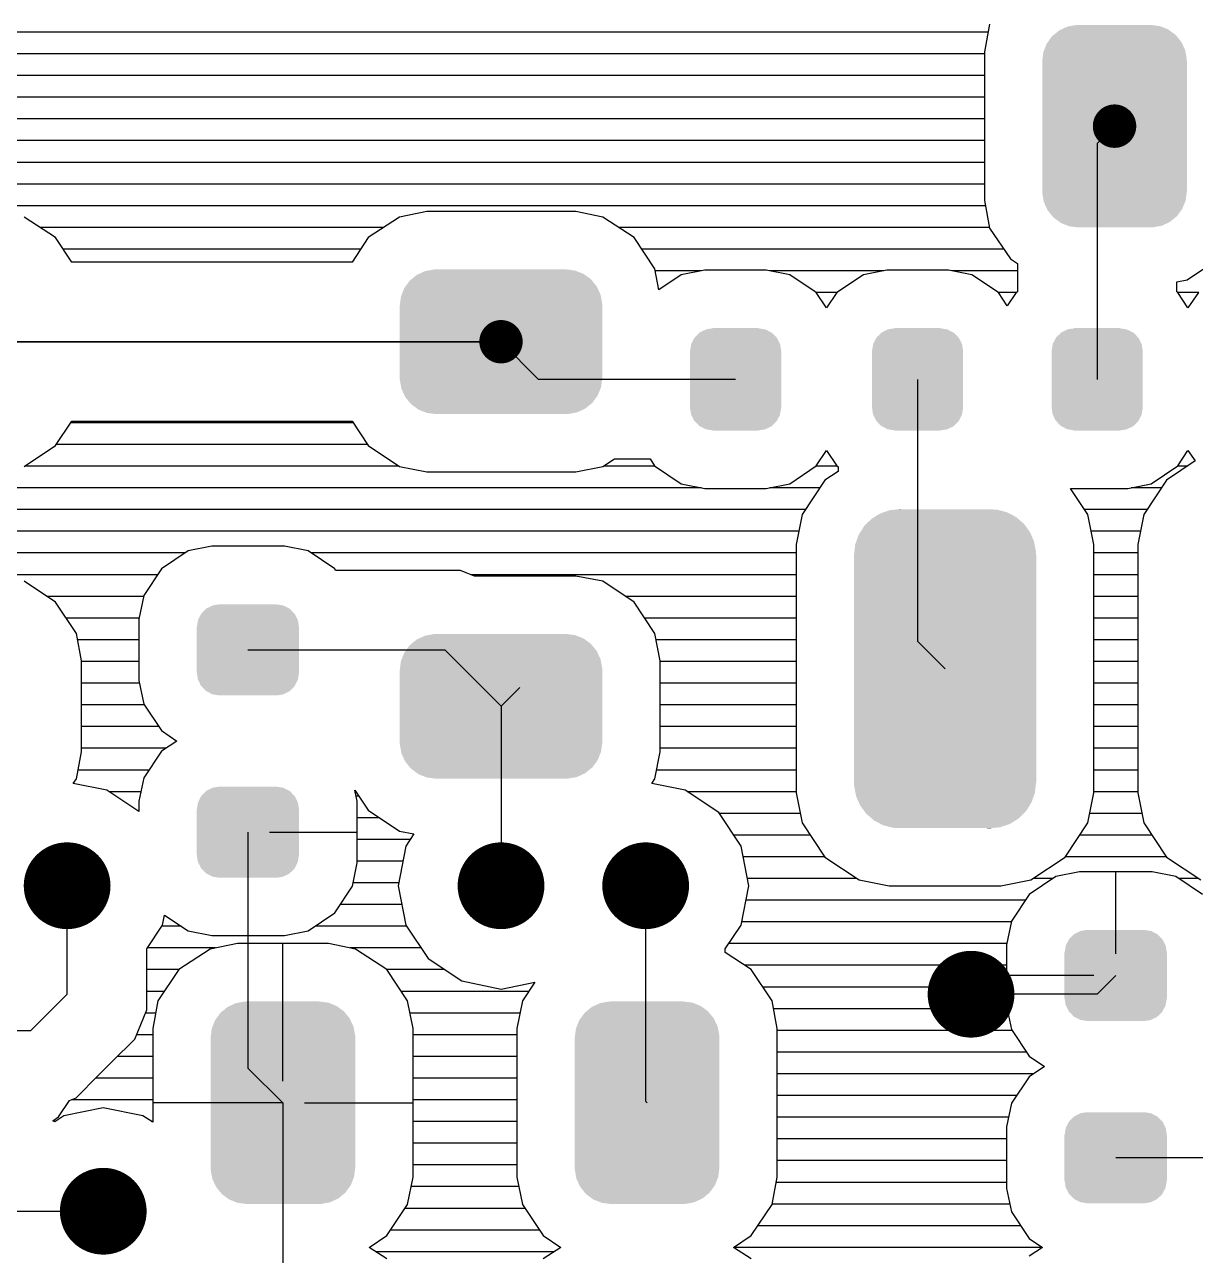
# Model space of a CAD drawing. Extents: x 295 to 953, y 10 to 290.
# Drawn here: x 658.87 to 681.49, y 246.68 to 270.45 of the extents above; entities that cross this region are included whole.
import ezdxf

# ---------------------------------------------------------------- set-up
doc = ezdxf.new("R2010")
doc.units = 0
doc.header["$LTSCALE"] = 5
doc.header["$MEASUREMENT"] = 0
doc.layers.get('0').update_dxf_attribs({"linetype": 'CONTINUOUS', "lineweight": 25})
doc.layers.add('DV-DPO-A6_BOT', color=7, linetype='CONTINUOUS')

msp = doc.modelspace()

# ---------------------------------------------------------------- linework, layer by layer
for points, const_width in [([(680.135, 268.492, -1), (679.715, 268.492, -1)], 0.419), ([(680.135, 268.492, -1), (679.715, 268.492, -1)], 0.419), ([(668.282, 264.329, -1), (667.863, 264.329, -1)], 0.419), ([(668.282, 264.329, -1), (667.863, 264.329, -1)], 0.419), ([(660.11, 253.823, -1), (659.272, 253.823, -1)], 0.838), ([(668.492, 253.823, -1), (667.654, 253.823, -1)], 0.838), ([(671.286, 253.823, -1), (670.448, 253.823, -1)], 0.838), ([(677.572, 251.728, -1), (676.734, 251.728, -1)], 0.838), ([(660.808, 247.537, -1), (659.97, 247.537, -1)], 0.838)]:
    msp.add_lwpolyline(points, format="xyb", close=True, dxfattribs=dict(const_width=const_width))
for points in [[(681.125, 270.23), (681.104, 270.255), (678.72, 270.23), (678.751, 270.255)], [(681.104, 270.255), (680.987, 270.341), (678.751, 270.255), (678.857, 270.341)], [(680.987, 270.341), (680.962, 270.36), (678.857, 270.341), (678.897, 270.36)], [(680.962, 270.36), (680.823, 270.415), (678.897, 270.36), (679.017, 270.415)], [(680.823, 270.415), (680.798, 270.425), (679.017, 270.415), (679.072, 270.425)], [(680.798, 270.425), (680.631, 270.446), (679.072, 270.425), (679.19, 270.446)], [(680.631, 270.446), (680.624, 270.447), (679.19, 270.446), (679.227, 270.447)], [(681.29, 269.959), (681.23, 270.088), (678.564, 269.959), (678.616, 270.088)], [(681.23, 270.088), (681.216, 270.119), (678.616, 270.088), (678.639, 270.119)], [(681.216, 270.119), (681.125, 270.23), (678.639, 270.119), (678.72, 270.23)], [(681.322, 269.749), (681.321, 269.785), (678.528, 269.749), (678.533, 269.785)], [(681.321, 269.785), (681.296, 269.924), (678.533, 269.785), (678.55, 269.924)], [(681.296, 269.924), (681.29, 269.959), (678.55, 269.924), (678.564, 269.959)], [(681.322, 267.234), (681.322, 269.749), (678.528, 267.234), (678.528, 269.749)], [(681.317, 267.198), (681.322, 267.234), (678.529, 267.198), (678.528, 267.234)], [(681.3, 267.059), (681.317, 267.198), (678.554, 267.059), (678.529, 267.198)], [(681.286, 267.025), (681.3, 267.059), (678.56, 267.025), (678.554, 267.059)], [(681.234, 266.896), (681.286, 267.025), (678.62, 266.896), (678.56, 267.025)], [(681.211, 266.864), (681.234, 266.896), (678.634, 266.864), (678.62, 266.896)], [(681.13, 266.753), (681.211, 266.864), (678.725, 266.753), (678.634, 266.864)], [(681.099, 266.728), (681.13, 266.753), (678.746, 266.728), (678.725, 266.753)], [(680.993, 266.642), (681.099, 266.728), (678.863, 266.642), (678.746, 266.728)], [(680.954, 266.623), (680.993, 266.642), (678.888, 266.623), (678.863, 266.642)], [(680.833, 266.568), (680.954, 266.623), (679.027, 266.568), (678.888, 266.623)], [(680.778, 266.558), (680.833, 266.568), (679.052, 266.558), (679.027, 266.568)], [(680.66, 266.537), (680.778, 266.558), (679.219, 266.537), (679.052, 266.558)], [(680.624, 266.536), (680.66, 266.537), (679.227, 266.536), (679.219, 266.537)], [(669.923, 265.397), (669.832, 265.508), (666.228, 265.397), (666.309, 265.508)], [(669.832, 265.508), (669.811, 265.534), (666.309, 265.508), (666.34, 265.534)], [(669.811, 265.534), (669.694, 265.62), (666.34, 265.534), (666.446, 265.62)], [(669.694, 265.62), (669.669, 265.638), (666.446, 265.62), (666.486, 265.638)], [(669.669, 265.638), (669.53, 265.693), (666.486, 265.638), (666.606, 265.693)], [(669.53, 265.693), (669.505, 265.703), (666.606, 265.693), (666.661, 265.703)], [(669.505, 265.703), (669.338, 265.725), (666.661, 265.703), (666.779, 265.725)], [(669.338, 265.725), (669.33, 265.726), (666.779, 265.725), (666.816, 265.726)], [(669.996, 265.237), (669.937, 265.366), (666.153, 265.237), (666.205, 265.366)], [(669.937, 265.366), (669.923, 265.397), (666.205, 265.366), (666.228, 265.397)], [(670.029, 265.027), (670.028, 265.063), (666.117, 265.027), (666.122, 265.063)], [(670.029, 263.63), (670.029, 265.027), (666.117, 263.63), (666.117, 265.027)], [(670.028, 265.063), (670.003, 265.202), (666.122, 265.063), (666.139, 265.202)], [(670.003, 265.202), (669.996, 265.237), (666.139, 265.202), (666.153, 265.237)], [(673.29, 264.51), (673.184, 264.565), (671.914, 264.51), (672.031, 264.565)], [(673.184, 264.565), (673.155, 264.57), (672.031, 264.565), (672.04, 264.57)], [(673.155, 264.57), (673.046, 264.588), (672.04, 264.57), (672.163, 264.588)], [(673.046, 264.588), (673.046, 264.591), (672.163, 264.588), (672.163, 264.591)], [(676.805, 264.51), (676.699, 264.565), (675.429, 264.51), (675.545, 264.565)], [(676.699, 264.565), (676.67, 264.57), (675.545, 264.565), (675.555, 264.57)], [(676.67, 264.57), (676.561, 264.588), (675.555, 264.57), (675.678, 264.588)], [(676.561, 264.588), (676.561, 264.591), (675.678, 264.588), (675.678, 264.591)], [(680.275, 264.51), (680.169, 264.565), (678.899, 264.51), (679.016, 264.565)], [(680.169, 264.565), (680.14, 264.57), (679.016, 264.565), (679.025, 264.57)], [(680.14, 264.57), (680.031, 264.588), (679.025, 264.57), (679.148, 264.588)], [(680.031, 264.588), (680.031, 264.591), (679.148, 264.588), (679.148, 264.591)], [(673.459, 264.29), (673.405, 264.401), (671.748, 264.29), (671.807, 264.401)], [(673.405, 264.401), (673.393, 264.413), (671.807, 264.401), (671.813, 264.413)], [(673.393, 264.413), (673.308, 264.501), (671.813, 264.413), (671.905, 264.501)], [(673.308, 264.501), (673.29, 264.51), (671.905, 264.501), (671.914, 264.51)], [(676.974, 264.29), (676.92, 264.401), (675.263, 264.29), (675.322, 264.401)], [(676.92, 264.401), (676.908, 264.413), (675.322, 264.401), (675.328, 264.413)], [(676.908, 264.413), (676.823, 264.501), (675.328, 264.413), (675.42, 264.501)], [(676.823, 264.501), (676.805, 264.51), (675.42, 264.501), (675.429, 264.51)], [(680.444, 264.29), (680.39, 264.401), (678.733, 264.29), (678.792, 264.401)], [(680.39, 264.401), (680.378, 264.413), (678.792, 264.401), (678.798, 264.413)], [(680.378, 264.413), (680.293, 264.501), (678.798, 264.413), (678.89, 264.501)], [(680.293, 264.501), (680.275, 264.51), (678.89, 264.501), (678.899, 264.51)], [(673.485, 264.153), (673.466, 264.275), (671.725, 264.153), (671.745, 264.275)], [(673.485, 264.15), (673.485, 264.153), (671.725, 264.15), (671.725, 264.153)], [(673.485, 263.054), (673.485, 264.15), (671.725, 263.054), (671.725, 264.15)], [(673.466, 264.275), (673.459, 264.29), (671.745, 264.275), (671.748, 264.29)], [(677, 264.153), (676.981, 264.275), (675.24, 264.153), (675.26, 264.275)], [(677, 264.15), (677, 264.153), (675.24, 264.15), (675.24, 264.153)], [(677, 263.054), (677, 264.15), (675.24, 263.054), (675.24, 264.15)], [(676.981, 264.275), (676.974, 264.29), (675.26, 264.275), (675.263, 264.29)], [(680.47, 264.153), (680.451, 264.275), (678.71, 264.153), (678.73, 264.275)], [(680.47, 264.15), (680.47, 264.153), (678.71, 264.15), (678.71, 264.153)], [(680.47, 263.054), (680.47, 264.15), (678.71, 263.054), (678.71, 264.15)], [(680.451, 264.275), (680.444, 264.29), (678.73, 264.275), (678.733, 264.29)], [(670.024, 263.594), (670.029, 263.63), (666.118, 263.594), (666.117, 263.63)], [(670.006, 263.455), (670.024, 263.594), (666.143, 263.455), (666.118, 263.594)], [(669.993, 263.42), (670.006, 263.455), (666.149, 263.42), (666.143, 263.455)], [(669.941, 263.291), (669.993, 263.42), (666.209, 263.291), (666.149, 263.42)], [(669.918, 263.26), (669.941, 263.291), (666.223, 263.26), (666.209, 263.291)], [(669.837, 263.149), (669.918, 263.26), (666.314, 263.149), (666.223, 263.26)], [(669.805, 263.123), (669.837, 263.149), (666.335, 263.123), (666.314, 263.149)], [(669.7, 263.038), (669.805, 263.123), (666.452, 263.038), (666.335, 263.123)], [(669.66, 263.019), (669.7, 263.038), (666.477, 263.019), (666.452, 263.038)], [(669.54, 262.964), (669.66, 263.019), (666.616, 262.964), (666.477, 263.019)], [(669.485, 262.954), (669.54, 262.964), (666.641, 262.954), (666.616, 262.964)], [(669.366, 262.932), (669.485, 262.954), (666.808, 262.932), (666.641, 262.954)], [(669.33, 262.932), (669.366, 262.932), (666.816, 262.932), (666.808, 262.932)], [(673.485, 263.052), (673.485, 263.054), (671.725, 263.052), (671.725, 263.054)], [(673.464, 262.929), (673.485, 263.052), (671.743, 262.929), (671.725, 263.052)], [(673.462, 262.914), (673.464, 262.929), (671.75, 262.914), (671.743, 262.929)], [(673.403, 262.803), (673.462, 262.914), (671.804, 262.803), (671.75, 262.914)], [(677, 263.052), (677, 263.054), (675.24, 263.052), (675.24, 263.054)], [(676.979, 262.929), (677, 263.052), (675.258, 262.929), (675.24, 263.052)], [(676.976, 262.914), (676.979, 262.929), (675.265, 262.914), (675.258, 262.929)], [(676.918, 262.803), (676.976, 262.914), (675.319, 262.803), (675.265, 262.914)], [(680.47, 263.052), (680.47, 263.054), (678.71, 263.052), (678.71, 263.054)], [(680.449, 262.929), (680.47, 263.052), (678.728, 262.929), (678.71, 263.052)], [(680.447, 262.914), (680.449, 262.929), (678.735, 262.914), (678.728, 262.929)], [(680.388, 262.803), (680.447, 262.914), (678.789, 262.803), (678.735, 262.914)], [(673.396, 262.791), (673.403, 262.803), (671.817, 262.791), (671.804, 262.803)], [(673.305, 262.703), (673.396, 262.791), (671.902, 262.703), (671.817, 262.791)], [(673.295, 262.694), (673.305, 262.703), (671.919, 262.694), (671.902, 262.703)], [(673.179, 262.639), (673.295, 262.694), (672.026, 262.639), (671.919, 262.694)], [(676.911, 262.791), (676.918, 262.803), (675.331, 262.791), (675.319, 262.803)], [(676.82, 262.703), (676.911, 262.791), (675.416, 262.703), (675.331, 262.791)], [(676.81, 262.694), (676.82, 262.703), (675.434, 262.694), (675.416, 262.703)], [(676.694, 262.639), (676.81, 262.694), (675.54, 262.639), (675.434, 262.694)], [(680.381, 262.791), (680.388, 262.803), (678.802, 262.791), (678.789, 262.803)], [(680.29, 262.703), (680.381, 262.791), (678.887, 262.703), (678.802, 262.791)], [(680.28, 262.694), (680.29, 262.703), (678.904, 262.694), (678.887, 262.703)], [(680.164, 262.639), (680.28, 262.694), (679.011, 262.639), (678.904, 262.694)], [(673.169, 262.634), (673.179, 262.639), (672.054, 262.634), (672.026, 262.639)], [(673.046, 262.617), (673.169, 262.634), (672.163, 262.617), (672.054, 262.634)], [(673.046, 262.613), (673.046, 262.617), (672.163, 262.613), (672.163, 262.617)], [(676.684, 262.634), (676.694, 262.639), (675.569, 262.634), (675.54, 262.639)], [(676.561, 262.617), (676.684, 262.634), (675.678, 262.617), (675.569, 262.634)], [(676.561, 262.613), (676.561, 262.617), (675.678, 262.613), (675.678, 262.617)], [(680.154, 262.634), (680.164, 262.639), (679.039, 262.634), (679.011, 262.639)], [(680.031, 262.617), (680.154, 262.634), (679.148, 262.617), (679.039, 262.634)], [(680.031, 262.613), (680.031, 262.617), (679.148, 262.613), (679.148, 262.617)], [(678.022, 260.944), (677.895, 261.011), (675.288, 260.944), (675.396, 261.011)], [(677.895, 261.011), (677.847, 261.036), (675.396, 261.011), (675.469, 261.036)], [(677.847, 261.036), (677.699, 261.075), (675.469, 261.036), (675.583, 261.075)], [(677.699, 261.075), (677.656, 261.087), (675.583, 261.075), (675.693, 261.087)], [(677.656, 261.087), (677.458, 261.093), (675.693, 261.087), (675.755, 261.093)], [(675.842, 261.093), (675.78, 261.096), (675.755, 261.093), (675.78, 261.096)], [(678.29, 260.655), (678.208, 260.767), (675.017, 260.655), (675.087, 260.767)], [(678.208, 260.767), (678.173, 260.815), (675.087, 260.767), (675.135, 260.815)], [(678.173, 260.815), (678.066, 260.906), (675.135, 260.815), (675.228, 260.906)], [(678.066, 260.906), (678.022, 260.944), (675.228, 260.906), (675.288, 260.944)], [(678.369, 260.474), (678.315, 260.599), (674.937, 260.474), (674.981, 260.599)], [(678.315, 260.599), (678.29, 260.655), (674.981, 260.599), (675.017, 260.655)], [(678.408, 260.216), (678.406, 260.279), (674.893, 260.216), (674.9, 260.279)], [(678.406, 260.279), (678.381, 260.413), (674.9, 260.279), (674.915, 260.413)], [(678.381, 260.413), (678.369, 260.474), (674.915, 260.413), (674.937, 260.474)], [(678.411, 255.815), (678.411, 260.213), (674.89, 255.815), (674.89, 260.213)], [(678.408, 260.213), (678.408, 260.216), (674.893, 260.213), (674.893, 260.216)], [(664.092, 259.069), (664.08, 259.08), (662.278, 259.069), (662.284, 259.08)], [(664.08, 259.08), (663.995, 259.169), (662.284, 259.08), (662.375, 259.169)], [(663.995, 259.169), (663.979, 259.178), (662.375, 259.169), (662.384, 259.178)], [(663.979, 259.178), (663.871, 259.234), (662.384, 259.178), (662.5, 259.234)], [(663.871, 259.234), (663.845, 259.239), (662.5, 259.234), (662.509, 259.239)], [(663.845, 259.239), (663.734, 259.257), (662.509, 259.239), (662.633, 259.257)], [(664.17, 258.819), (664.152, 258.943), (662.197, 258.819), (662.217, 258.943)], [(664.152, 258.943), (664.145, 258.957), (662.217, 258.943), (662.219, 258.957)], [(664.145, 258.957), (664.092, 259.069), (662.219, 258.957), (662.278, 259.069)], [(664.172, 257.936), (664.172, 258.819), (662.194, 257.936), (662.194, 258.819)], [(669.669, 258.597), (669.53, 258.652), (666.486, 258.597), (666.606, 258.652)], [(669.53, 258.652), (669.505, 258.662), (666.606, 258.652), (666.661, 258.662)], [(669.505, 258.662), (669.338, 258.684), (666.661, 258.662), (666.779, 258.684)], [(669.338, 258.684), (669.33, 258.685), (666.779, 258.684), (666.816, 258.685)], [(669.923, 258.356), (669.832, 258.467), (666.228, 258.356), (666.309, 258.467)], [(669.832, 258.467), (669.811, 258.493), (666.309, 258.467), (666.34, 258.493)], [(669.811, 258.493), (669.694, 258.579), (666.34, 258.493), (666.446, 258.579)], [(669.694, 258.579), (669.669, 258.597), (666.446, 258.579), (666.486, 258.597)], [(670.028, 258.022), (670.003, 258.161), (666.122, 258.022), (666.139, 258.161)], [(670.003, 258.161), (669.996, 258.196), (666.139, 258.161), (666.153, 258.196)], [(669.996, 258.196), (669.937, 258.325), (666.153, 258.196), (666.205, 258.325)], [(669.937, 258.325), (669.923, 258.356), (666.205, 258.325), (666.228, 258.356)], [(664.15, 257.812), (664.17, 257.936), (662.215, 257.812), (662.197, 257.936)], [(670.029, 257.986), (670.028, 258.022), (666.117, 257.986), (666.122, 258.022)], [(670.029, 256.589), (670.029, 257.986), (666.117, 256.589), (666.117, 257.986)], [(664.147, 257.798), (664.15, 257.812), (662.222, 257.798), (662.215, 257.812)], [(664.089, 257.686), (664.147, 257.798), (662.275, 257.686), (662.222, 257.798)], [(664.083, 257.674), (664.089, 257.686), (662.287, 257.674), (662.275, 257.686)], [(663.992, 257.585), (664.083, 257.674), (662.372, 257.585), (662.287, 257.674)], [(663.983, 257.577), (663.992, 257.585), (662.388, 257.577), (662.372, 257.585)], [(663.867, 257.52), (663.983, 257.577), (662.495, 257.52), (662.388, 257.577)], [(663.857, 257.516), (663.867, 257.52), (662.522, 257.516), (662.495, 257.52)], [(663.734, 257.497), (663.857, 257.516), (662.633, 257.497), (662.522, 257.516)], [(670.024, 256.553), (670.029, 256.589), (666.118, 256.553), (666.117, 256.589)], [(670.006, 256.414), (670.024, 256.553), (666.143, 256.414), (666.118, 256.553)], [(669.993, 256.379), (670.006, 256.414), (666.149, 256.379), (666.143, 256.414)], [(669.941, 256.25), (669.993, 256.379), (666.209, 256.25), (666.149, 256.379)], [(669.918, 256.219), (669.941, 256.25), (666.223, 256.219), (666.209, 256.25)], [(669.837, 256.108), (669.918, 256.219), (666.314, 256.108), (666.223, 256.219)], [(669.805, 256.083), (669.837, 256.108), (666.335, 256.083), (666.314, 256.108)], [(669.7, 255.997), (669.805, 256.083), (666.452, 255.997), (666.335, 256.083)], [(669.66, 255.978), (669.7, 255.997), (666.477, 255.978), (666.452, 255.997)], [(669.54, 255.923), (669.66, 255.978), (666.616, 255.923), (666.477, 255.978)], [(669.485, 255.913), (669.54, 255.923), (666.641, 255.913), (666.616, 255.923)], [(669.366, 255.892), (669.485, 255.913), (666.808, 255.892), (666.641, 255.913)], [(669.33, 255.891), (669.366, 255.892), (666.816, 255.891), (666.808, 255.892)], [(678.408, 255.812), (678.408, 255.815), (674.893, 255.812), (674.893, 255.815)], [(678.401, 255.749), (678.408, 255.812), (674.895, 255.749), (674.893, 255.812)], [(664.145, 255.436), (664.092, 255.548), (662.219, 255.436), (662.278, 255.548)], [(664.092, 255.548), (664.08, 255.56), (662.278, 255.548), (662.284, 255.56)], [(664.08, 255.56), (663.995, 255.649), (662.284, 255.56), (662.375, 255.649)], [(663.995, 255.649), (663.979, 255.657), (662.375, 255.649), (662.384, 255.657)], [(663.979, 255.657), (663.871, 255.714), (662.384, 255.657), (662.5, 255.714)], [(663.871, 255.714), (663.845, 255.718), (662.5, 255.714), (662.509, 255.718)], [(663.845, 255.718), (663.734, 255.737), (662.509, 255.718), (662.633, 255.737)], [(678.386, 255.616), (678.401, 255.749), (674.92, 255.616), (674.895, 255.749)], [(678.364, 255.554), (678.386, 255.616), (674.932, 255.554), (674.92, 255.616)], [(678.32, 255.429), (678.364, 255.554), (674.986, 255.429), (674.932, 255.554)], [(664.172, 254.415), (664.172, 255.298), (662.194, 254.415), (662.194, 255.298)], [(664.17, 255.298), (664.152, 255.422), (662.197, 255.298), (662.217, 255.422)], [(664.152, 255.422), (664.145, 255.436), (662.217, 255.422), (662.219, 255.436)], [(678.285, 255.373), (678.32, 255.429), (675.011, 255.373), (674.986, 255.429)], [(678.214, 255.261), (678.285, 255.373), (675.093, 255.261), (675.011, 255.373)], [(678.166, 255.214), (678.214, 255.261), (675.128, 255.214), (675.093, 255.261)], [(678.074, 255.122), (678.166, 255.214), (675.235, 255.122), (675.128, 255.214)], [(678.013, 255.084), (678.074, 255.122), (675.279, 255.084), (675.235, 255.122)], [(677.905, 255.017), (678.013, 255.084), (675.406, 255.017), (675.279, 255.084)], [(677.832, 254.992), (677.905, 255.017), (675.454, 254.992), (675.406, 255.017)], [(677.718, 254.953), (677.832, 254.992), (675.602, 254.953), (675.454, 254.992)], [(677.609, 254.942), (677.718, 254.953), (675.645, 254.942), (675.602, 254.953)], [(677.547, 254.935), (677.609, 254.942), (675.843, 254.935), (675.645, 254.942)], [(677.521, 254.932), (677.547, 254.935), (677.521, 254.932), (677.458, 254.935)], [(664.15, 254.292), (664.17, 254.415), (662.215, 254.292), (662.197, 254.415)], [(664.147, 254.278), (664.15, 254.292), (662.222, 254.278), (662.215, 254.292)], [(664.089, 254.166), (664.147, 254.278), (662.275, 254.166), (662.222, 254.278)], [(664.083, 254.154), (664.089, 254.166), (662.287, 254.154), (662.275, 254.166)], [(663.992, 254.065), (664.083, 254.154), (662.372, 254.065), (662.287, 254.154)], [(663.983, 254.056), (663.992, 254.065), (662.388, 254.056), (662.372, 254.065)], [(663.867, 254), (663.983, 254.056), (662.495, 254), (662.388, 254.056)], [(663.857, 253.995), (663.867, 254), (662.522, 253.995), (662.495, 254)], [(663.734, 253.977), (663.857, 253.995), (662.633, 253.977), (662.522, 253.995)], [(680.743, 252.891), (680.635, 252.948), (679.148, 252.891), (679.264, 252.948)], [(680.635, 252.948), (680.609, 252.952), (679.264, 252.948), (679.273, 252.952)], [(680.609, 252.952), (680.498, 252.971), (679.273, 252.952), (679.397, 252.971)], [(680.916, 252.656), (680.909, 252.67), (678.981, 252.656), (678.983, 252.67)], [(680.909, 252.67), (680.856, 252.782), (678.983, 252.67), (679.042, 252.782)], [(680.856, 252.782), (680.844, 252.794), (679.042, 252.782), (679.048, 252.794)], [(680.844, 252.794), (680.759, 252.883), (679.048, 252.794), (679.139, 252.883)], [(680.759, 252.883), (680.743, 252.891), (679.139, 252.883), (679.148, 252.891)], [(680.936, 251.649), (680.936, 252.532), (678.958, 251.649), (678.958, 252.532)], [(680.934, 252.532), (680.916, 252.656), (678.961, 252.532), (678.981, 252.656)], [(665.039, 251.396), (664.922, 251.482), (662.686, 251.396), (662.791, 251.482)], [(664.922, 251.482), (664.897, 251.5), (662.791, 251.482), (662.831, 251.5)], [(664.897, 251.5), (664.758, 251.556), (662.831, 251.5), (662.951, 251.556)], [(664.758, 251.556), (664.733, 251.566), (662.951, 251.556), (663.007, 251.566)], [(664.733, 251.566), (664.565, 251.587), (663.007, 251.566), (663.125, 251.587)], [(664.565, 251.587), (664.558, 251.588), (663.125, 251.587), (663.161, 251.588)], [(672.074, 251.396), (671.957, 251.482), (669.721, 251.396), (669.826, 251.482)], [(671.957, 251.482), (671.932, 251.5), (669.826, 251.482), (669.866, 251.5)], [(671.932, 251.5), (671.793, 251.556), (669.866, 251.5), (669.987, 251.556)], [(671.793, 251.556), (671.768, 251.566), (669.987, 251.556), (670.042, 251.566)], [(671.768, 251.566), (671.601, 251.587), (670.042, 251.566), (670.16, 251.587)], [(671.601, 251.587), (671.593, 251.588), (670.16, 251.587), (670.196, 251.588)], [(680.914, 251.526), (680.934, 251.649), (678.979, 251.526), (678.961, 251.649)], [(680.911, 251.512), (680.914, 251.526), (678.986, 251.512), (678.979, 251.526)], [(680.853, 251.4), (680.911, 251.512), (679.039, 251.4), (678.986, 251.512)], [(665.165, 251.228), (665.151, 251.259), (662.55, 251.228), (662.573, 251.259)], [(665.151, 251.259), (665.06, 251.37), (662.573, 251.259), (662.654, 251.37)], [(665.06, 251.37), (665.039, 251.396), (662.654, 251.37), (662.686, 251.396)], [(672.2, 251.228), (672.186, 251.259), (669.585, 251.228), (669.608, 251.259)], [(672.186, 251.259), (672.095, 251.37), (669.608, 251.259), (669.69, 251.37)], [(672.095, 251.37), (672.074, 251.396), (669.69, 251.37), (669.721, 251.396)], [(680.847, 251.388), (680.853, 251.4), (679.051, 251.388), (679.039, 251.4)], [(680.756, 251.299), (680.847, 251.388), (679.136, 251.299), (679.051, 251.388)], [(680.747, 251.29), (680.756, 251.299), (679.152, 251.29), (679.136, 251.299)], [(680.631, 251.234), (680.747, 251.29), (679.259, 251.234), (679.152, 251.29)], [(680.621, 251.229), (680.631, 251.234), (679.286, 251.229), (679.259, 251.234)], [(665.256, 250.926), (665.231, 251.064), (662.467, 250.926), (662.485, 251.064)], [(665.231, 251.064), (665.224, 251.099), (662.485, 251.064), (662.499, 251.099)], [(665.224, 251.099), (665.165, 251.228), (662.499, 251.099), (662.55, 251.228)], [(672.291, 250.926), (672.266, 251.064), (669.502, 250.926), (669.52, 251.064)], [(672.266, 251.064), (672.26, 251.099), (669.52, 251.064), (669.534, 251.099)], [(672.26, 251.099), (672.2, 251.228), (669.534, 251.099), (669.585, 251.228)], [(680.498, 251.211), (680.621, 251.229), (679.397, 251.211), (679.286, 251.229)], [(665.257, 250.889), (665.256, 250.926), (662.463, 250.889), (662.467, 250.926)], [(665.257, 248.375), (665.257, 250.889), (662.463, 248.375), (662.463, 250.889)], [(672.292, 250.889), (672.291, 250.926), (669.498, 250.889), (669.502, 250.926)], [(672.292, 248.375), (672.292, 250.889), (669.498, 248.375), (669.498, 250.889)], [(680.844, 249.274), (680.759, 249.362), (679.048, 249.274), (679.139, 249.362)], [(680.759, 249.362), (680.743, 249.371), (679.139, 249.362), (679.148, 249.371)], [(680.743, 249.371), (680.635, 249.427), (679.148, 249.371), (679.264, 249.427)], [(680.635, 249.427), (680.609, 249.432), (679.264, 249.427), (679.273, 249.432)], [(680.609, 249.432), (680.498, 249.45), (679.273, 249.432), (679.397, 249.45)], [(680.934, 249.012), (680.916, 249.136), (678.961, 249.012), (678.981, 249.136)], [(680.916, 249.136), (680.909, 249.15), (678.981, 249.136), (678.983, 249.15)], [(680.909, 249.15), (680.856, 249.262), (678.983, 249.15), (679.042, 249.262)], [(680.856, 249.262), (680.844, 249.274), (679.042, 249.262), (679.048, 249.274)], [(680.936, 248.129), (680.936, 249.012), (678.958, 248.129), (678.958, 249.012)], [(665.252, 248.339), (665.257, 248.375), (662.463, 248.339), (662.463, 248.375)], [(665.234, 248.2), (665.252, 248.339), (662.489, 248.2), (662.463, 248.339)], [(665.22, 248.165), (665.234, 248.2), (662.495, 248.165), (662.489, 248.2)], [(665.169, 248.036), (665.22, 248.165), (662.554, 248.036), (662.495, 248.165)], [(672.287, 248.339), (672.292, 248.375), (669.499, 248.339), (669.498, 248.375)], [(672.27, 248.2), (672.287, 248.339), (669.524, 248.2), (669.499, 248.339)], [(672.256, 248.165), (672.27, 248.2), (669.53, 248.165), (669.524, 248.2)], [(672.204, 248.036), (672.256, 248.165), (669.589, 248.036), (669.53, 248.165)], [(665.146, 248.005), (665.169, 248.036), (662.569, 248.005), (662.554, 248.036)], [(665.065, 247.894), (665.146, 248.005), (662.659, 247.894), (662.569, 248.005)], [(672.181, 248.005), (672.204, 248.036), (669.604, 248.005), (669.589, 248.036)], [(672.1, 247.894), (672.181, 248.005), (669.694, 247.894), (669.604, 248.005)], [(680.914, 248.005), (680.934, 248.129), (678.979, 248.005), (678.961, 248.129)], [(680.911, 247.991), (680.914, 248.005), (678.986, 247.991), (678.979, 248.005)], [(680.853, 247.879), (680.911, 247.991), (679.039, 247.879), (678.986, 247.991)], [(665.033, 247.868), (665.065, 247.894), (662.68, 247.868), (662.659, 247.894)], [(664.928, 247.782), (665.033, 247.868), (662.797, 247.782), (662.68, 247.868)], [(664.888, 247.764), (664.928, 247.782), (662.822, 247.764), (662.797, 247.782)], [(664.768, 247.709), (664.888, 247.764), (662.961, 247.709), (662.822, 247.764)], [(664.712, 247.699), (664.768, 247.709), (662.986, 247.699), (662.961, 247.709)], [(664.594, 247.677), (664.712, 247.699), (663.154, 247.677), (662.986, 247.699)], [(664.558, 247.676), (664.594, 247.677), (663.161, 247.676), (663.154, 247.677)], [(672.069, 247.868), (672.1, 247.894), (669.715, 247.868), (669.694, 247.894)], [(671.963, 247.782), (672.069, 247.868), (669.833, 247.782), (669.715, 247.868)], [(671.923, 247.764), (671.963, 247.782), (669.858, 247.764), (669.833, 247.782)], [(671.803, 247.709), (671.923, 247.764), (669.996, 247.709), (669.858, 247.764)], [(671.748, 247.699), (671.803, 247.709), (670.021, 247.699), (669.996, 247.709)], [(671.63, 247.677), (671.748, 247.699), (670.189, 247.677), (670.021, 247.699)], [(671.593, 247.676), (671.63, 247.677), (670.196, 247.676), (670.189, 247.677)], [(680.847, 247.867), (680.853, 247.879), (679.051, 247.867), (679.039, 247.879)], [(680.756, 247.779), (680.847, 247.867), (679.136, 247.779), (679.051, 247.867)], [(680.747, 247.77), (680.756, 247.779), (679.152, 247.77), (679.136, 247.779)], [(680.631, 247.713), (680.747, 247.77), (679.259, 247.713), (679.152, 247.77)], [(680.621, 247.709), (680.631, 247.713), (679.286, 247.709), (679.259, 247.713)], [(680.498, 247.69), (680.621, 247.709), (679.397, 247.69), (679.286, 247.709)]]:
    msp.add_solid(points)
at = {"layer": 'DV-DPO-A6_BOT'}
for p, q in [((677.483, 270.308), (638.842, 270.308)), ((677.511, 270.459), (677.41, 269.928)), ((677.41, 269.889), (650.135, 269.889)), ((677.41, 269.928), (677.41, 267.055)), ((677.41, 269.47), (651.147, 269.47)), ((677.41, 269.05), (651.538, 269.05)), ((677.41, 268.631), (651.795, 268.631)), ((679.925, 268.492), (679.59, 268.156)), ((677.41, 268.212), (651.879, 268.212)), ((679.59, 268.156), (679.59, 263.602)), ((677.41, 267.793), (651.901, 267.793)), ((677.41, 267.374), (651.901, 267.374)), ((677.427, 266.955), (651.901, 266.955)), ((677.41, 267.055), (677.511, 266.525)), ((659.467, 266.34), (658.864, 266.737)), ((666.112, 266.737), (665.508, 266.34)), ((666.637, 266.843), (666.112, 266.737)), ((669.515, 266.843), (666.637, 266.843)), ((670.04, 266.737), (669.515, 266.843)), ((670.643, 266.34), (670.04, 266.737)), ((665.81, 266.536), (659.166, 266.536)), ((677.511, 266.536), (670.342, 266.536)), ((677.511, 266.525), (677.913, 265.927)), ((659.78, 265.865), (659.467, 266.34)), ((665.508, 266.34), (665.195, 265.865)), ((671.046, 265.737), (670.643, 266.34)), ((665.363, 266.117), (659.613, 266.117)), ((677.785, 266.117), (670.789, 266.117)), ((665.195, 265.865), (659.78, 265.865)), ((671.124, 265.334), (671.046, 265.737)), ((677.913, 265.927), (678.053, 265.837)), ((678.053, 265.837), (678.053, 265.295)), ((681.328, 265.524), (681.931, 265.927)), ((671.945, 265.698), (671.051, 265.698)), ((671.554, 265.619), (671.124, 265.334)), ((672.007, 265.709), (671.554, 265.619)), ((673.197, 265.709), (672.007, 265.709)), ((673.65, 265.619), (673.197, 265.709)), ((675.466, 265.698), (673.259, 265.698)), ((674.164, 265.279), (673.65, 265.619)), ((675.075, 265.619), (674.561, 265.279)), ((675.527, 265.709), (675.075, 265.619)), ((676.718, 265.709), (675.527, 265.709)), ((677.17, 265.619), (676.718, 265.709)), ((678.053, 265.698), (676.779, 265.698)), ((677.684, 265.279), (677.17, 265.619)), ((681.126, 265.485), (681.328, 265.524)), ((674.566, 265.279), (674.158, 265.279)), ((674.359, 264.982), (674.164, 265.279)), ((674.561, 265.279), (674.359, 264.982)), ((678.031, 265.279), (677.679, 265.279)), ((677.852, 265.021), (677.684, 265.279)), ((678.025, 265.279), (677.852, 265.021)), ((678.053, 265.295), (678.025, 265.279)), ((681.126, 265.295), (681.126, 265.485)), ((681.149, 265.279), (681.126, 265.295)), ((681.551, 265.279), (681.143, 265.279)), ((681.344, 264.982), (681.149, 265.279)), ((681.546, 265.279), (681.344, 264.982)), ((668.073, 264.329), (656.897, 264.329)), ((656.897, 264.329), (668.073, 264.329)), ((668.799, 263.602), (668.073, 264.329)), ((672.605, 263.602), (668.799, 263.602)), ((676.12, 263.602), (676.12, 258.545)), ((659.467, 262.322), (659.78, 262.792)), ((665.212, 262.764), (659.764, 262.764)), ((659.78, 262.792), (665.195, 262.792)), ((665.195, 262.792), (665.508, 262.322)), ((658.864, 261.92), (659.467, 262.322)), ((665.491, 262.345), (659.484, 262.345)), ((665.508, 262.322), (666.112, 261.92)), ((674.164, 261.931), (674.359, 262.227)), ((674.359, 262.227), (674.561, 261.931)), ((681.149, 261.931), (681.344, 262.227)), ((681.344, 262.227), (681.484, 262.026)), ((670.04, 261.92), (670.263, 262.065)), ((670.263, 262.065), (670.951, 262.065)), ((670.951, 262.065), (671.04, 261.931)), ((671.04, 261.931), (671.554, 261.585)), ((673.65, 261.585), (674.164, 261.931)), ((674.561, 261.931), (674.583, 261.915)), ((680.635, 261.585), (681.149, 261.931)), ((681.484, 262.026), (680.931, 261.657)), ((666.1, 261.926), (658.875, 261.926)), ((666.112, 261.92), (666.637, 261.814)), ((666.637, 261.814), (669.515, 261.814)), ((669.515, 261.814), (670.04, 261.92)), ((671.046, 261.926), (670.051, 261.926)), ((674.566, 261.926), (674.158, 261.926)), ((674.583, 261.825), (674.331, 261.657)), ((674.583, 261.915), (674.583, 261.825)), ((681.339, 261.926), (681.143, 261.926)), ((671.945, 261.507), (650.627, 261.507)), ((671.554, 261.585), (672.007, 261.495)), ((672.007, 261.495), (673.197, 261.495)), ((673.197, 261.495), (673.65, 261.585)), ((674.231, 261.507), (673.259, 261.507)), ((674.331, 261.657), (673.89, 260.993)), ((679.411, 260.993), (679.076, 261.495)), ((679.076, 261.495), (680.182, 261.495)), ((680.182, 261.495), (680.635, 261.585)), ((680.83, 261.507), (680.244, 261.507)), ((680.931, 261.657), (680.489, 260.993)), ((673.951, 261.088), (650.823, 261.088)), ((673.89, 260.993), (673.773, 260.411)), ((680.551, 261.088), (679.349, 261.088)), ((679.528, 260.411), (679.411, 260.993)), ((680.489, 260.993), (680.372, 260.411)), ((673.823, 260.668), (650.879, 260.668)), ((680.422, 260.668), (679.478, 260.668)), ((662.027, 260.288), (661.513, 259.942)), ((662.485, 260.378), (662.027, 260.288)), ((663.887, 260.378), (662.485, 260.378)), ((664.346, 260.288), (663.887, 260.378)), ((664.86, 259.942), (664.346, 260.288)), ((673.773, 260.411), (673.773, 255.617)), ((679.528, 255.617), (679.528, 260.411)), ((680.372, 260.411), (680.372, 255.617)), ((661.976, 260.249), (650.879, 260.249)), ((673.773, 260.249), (664.396, 260.249)), ((680.372, 260.249), (679.528, 260.249)), ((661.44, 259.83), (650.879, 259.83)), ((661.513, 259.942), (661.172, 259.428)), ((664.877, 259.914), (664.86, 259.942)), ((667.291, 259.914), (664.877, 259.914)), ((667.402, 259.869), (667.291, 259.914)), ((667.559, 259.802), (667.402, 259.869)), ((673.773, 259.83), (667.492, 259.83)), ((669.515, 259.802), (667.559, 259.802)), ((670.04, 259.702), (669.515, 259.802)), ((680.372, 259.83), (679.528, 259.83)), ((659.467, 259.299), (658.864, 259.702)), ((670.643, 259.299), (670.04, 259.702)), ((661.166, 259.411), (659.294, 259.411)), ((661.172, 259.428), (661.077, 258.97)), ((673.773, 259.411), (670.47, 259.411)), ((680.372, 259.411), (679.528, 259.411)), ((659.87, 258.696), (659.467, 259.299)), ((671.046, 258.696), (670.643, 259.299)), ((661.082, 258.992), (659.669, 258.992)), ((661.077, 258.97), (661.077, 257.785)), ((673.773, 258.992), (670.845, 258.992)), ((680.372, 258.992), (679.528, 258.992)), ((659.97, 258.165), (659.87, 258.696)), ((671.146, 258.165), (671.046, 258.696)), ((661.077, 258.573), (659.892, 258.573)), ((663.183, 258.377), (666.989, 258.377)), ((666.989, 258.377), (668.073, 257.288)), ((673.773, 258.573), (671.068, 258.573)), ((676.12, 258.545), (676.65, 258.014)), ((680.372, 258.573), (679.528, 258.573)), ((659.97, 256.41), (659.97, 258.165)), ((661.077, 258.154), (659.97, 258.154)), ((671.146, 256.41), (671.146, 258.165)), ((673.773, 258.154), (671.146, 258.154)), ((680.372, 258.154), (679.528, 258.154)), ((661.088, 257.735), (659.97, 257.735)), ((661.077, 257.785), (661.172, 257.332)), ((673.773, 257.735), (671.146, 257.735)), ((680.372, 257.735), (679.528, 257.735)), ((668.436, 257.651), (668.073, 257.288)), ((661.177, 257.316), (659.97, 257.316)), ((661.172, 257.332), (661.513, 256.818)), ((668.073, 257.288), (668.073, 253.823)), ((673.773, 257.316), (671.146, 257.316)), ((680.372, 257.316), (679.528, 257.316)), ((661.457, 256.897), (659.97, 256.897)), ((661.513, 256.818), (661.809, 256.617)), ((673.773, 256.897), (671.146, 256.897)), ((680.372, 256.897), (679.528, 256.897)), ((661.596, 256.477), (659.97, 256.477)), ((661.809, 256.617), (661.513, 256.422)), ((673.773, 256.477), (671.146, 256.477)), ((680.372, 256.477), (679.528, 256.477)), ((659.87, 255.885), (659.97, 256.41)), ((661.513, 256.422), (661.172, 255.907)), ((671.046, 255.885), (671.146, 256.41)), ((661.272, 256.058), (659.903, 256.058)), ((673.773, 256.058), (671.079, 256.058)), ((680.372, 256.058), (679.528, 256.058)), ((659.808, 255.796), (659.87, 255.885)), ((660.456, 255.667), (659.808, 255.796)), ((661.172, 255.907), (661.077, 255.455)), ((670.984, 255.796), (671.046, 255.885)), ((671.632, 255.667), (670.984, 255.796)), ((661.077, 255.254), (660.456, 255.667)), ((661.116, 255.639), (660.496, 255.639)), ((665.251, 255.667), (665.508, 255.282)), ((665.296, 255.455), (665.251, 255.667)), ((665.324, 255.555), (665.273, 255.555)), ((672.281, 255.237), (671.632, 255.667)), ((673.773, 255.639), (671.672, 255.639)), ((673.773, 255.617), (673.89, 255.036)), ((679.411, 255.036), (679.528, 255.617)), ((680.372, 255.639), (679.528, 255.639)), ((680.372, 255.617), (680.489, 255.036)), ((661.077, 255.455), (661.077, 255.254)), ((665.296, 254.265), (665.296, 255.455)), ((665.508, 255.282), (666.112, 254.879)), ((665.726, 255.136), (665.296, 255.136)), ((672.711, 254.589), (672.281, 255.237)), ((673.851, 255.22), (672.286, 255.22)), ((680.45, 255.22), (679.45, 255.22)), ((663.183, 254.857), (663.183, 250.303)), ((663.602, 254.857), (665.296, 254.857)), ((666.112, 254.879), (666.391, 254.823)), ((666.391, 254.823), (666.234, 254.589)), ((674.046, 254.801), (672.571, 254.801)), ((673.89, 255.036), (674.331, 254.376)), ((678.969, 254.376), (679.411, 255.036)), ((680.646, 254.801), (679.254, 254.801)), ((680.489, 255.036), (680.931, 254.376)), ((666.318, 254.717), (665.296, 254.717)), ((666.234, 254.589), (666.084, 253.823)), ((672.862, 253.823), (672.711, 254.589)), ((663.183, 254.438), (663.183, 252.862)), ((674.326, 254.382), (672.75, 254.382)), ((674.331, 254.376), (674.991, 253.935)), ((678.31, 253.935), (678.969, 254.376)), ((680.925, 254.382), (678.975, 254.382)), ((680.931, 254.376), (681.59, 253.935)), ((665.201, 253.812), (665.296, 254.265)), ((666.179, 254.298), (665.296, 254.298)), ((679.249, 254.091), (678.791, 254.002)), ((680.651, 254.091), (679.249, 254.091)), ((679.947, 252.51), (679.947, 254.091)), ((681.11, 254.002), (680.651, 254.091)), ((666.095, 253.879), (665.217, 253.879)), ((674.946, 253.963), (672.834, 253.963)), ((674.991, 253.935), (675.572, 253.818)), ((677.729, 253.818), (678.31, 253.935)), ((678.791, 254.002), (678.277, 253.655)), ((678.74, 253.963), (678.355, 253.963)), ((681.624, 253.655), (681.11, 254.002)), ((681.546, 253.963), (681.16, 253.963)), ((659.691, 251.728), (659.691, 253.823)), ((664.86, 253.298), (665.201, 253.812)), ((666.084, 253.823), (666.234, 253.063)), ((670.867, 253.823), (670.867, 249.66)), ((672.711, 253.063), (672.862, 253.823)), ((675.572, 253.818), (677.729, 253.818)), ((678.277, 253.655), (677.936, 253.141)), ((666.156, 253.46), (664.972, 253.46)), ((678.204, 253.544), (672.806, 253.544)), ((661.535, 253.063), (661.574, 253.253)), ((661.574, 253.253), (662.027, 252.951)), ((664.346, 252.951), (664.86, 253.298)), ((677.936, 253.141), (677.841, 252.683)), ((661.228, 252.605), (661.535, 253.063)), ((661.893, 253.041), (661.524, 253.041)), ((662.027, 252.951), (662.485, 252.862)), ((663.887, 252.862), (664.346, 252.951)), ((666.246, 253.041), (664.48, 253.041)), ((666.234, 253.063), (666.665, 252.415)), ((672.404, 252.605), (672.711, 253.063)), ((677.93, 253.125), (672.722, 253.125)), ((662.982, 252.706), (662.451, 252.599)), ((662.485, 252.862), (663.887, 252.862)), ((664.737, 252.706), (662.982, 252.706)), ((663.86, 250.051), (663.86, 252.706)), ((665.262, 252.599), (664.737, 252.706)), ((677.846, 252.706), (672.476, 252.706)), ((677.841, 252.683), (677.841, 251.498)), ((661.228, 252.035), (661.228, 252.605)), ((662.558, 252.622), (661.244, 252.622)), ((662.451, 252.599), (661.848, 252.203)), ((666.525, 252.622), (665.156, 252.622)), ((665.866, 252.203), (665.262, 252.599)), ((672.404, 252.532), (672.404, 252.605)), ((672.907, 252.203), (672.404, 252.532)), ((661.853, 252.203), (661.228, 252.203)), ((661.848, 252.203), (661.446, 251.599)), ((666.978, 252.203), (665.86, 252.203)), ((666.268, 251.599), (665.866, 252.203)), ((666.665, 252.415), (667.313, 251.985)), ((677.841, 252.286), (672.772, 252.286)), ((673.309, 251.599), (672.907, 252.203)), ((661.228, 251.426), (661.228, 252.035)), ((667.313, 251.985), (668.073, 251.828)), ((668.073, 251.828), (668.727, 251.962)), ((668.727, 251.962), (668.486, 251.599)), ((679.528, 252.091), (677.841, 252.091)), ((679.947, 252.091), (679.59, 251.728)), ((658.992, 251.029), (659.691, 251.728)), ((661.574, 251.783), (661.228, 251.783)), ((668.609, 251.783), (666.145, 251.783)), ((677.841, 251.867), (673.124, 251.867)), ((679.59, 251.728), (677.153, 251.728)), ((661.446, 251.599), (661.345, 251.068)), ((666.374, 251.068), (666.268, 251.599)), ((668.486, 251.599), (668.38, 251.068)), ((673.409, 251.068), (673.309, 251.599)), ((677.841, 251.498), (677.936, 251.046)), ((660.998, 250.861), (661.228, 251.426)), ((661.401, 251.364), (661.205, 251.364)), ((668.442, 251.364), (666.313, 251.364)), ((677.852, 251.448), (673.337, 251.448)), ((657.959, 251.029), (658.992, 251.029)), ((661.345, 251.068), (661.345, 249.258)), ((666.374, 248.196), (666.374, 251.068)), ((668.38, 251.068), (668.38, 248.196)), ((673.409, 248.196), (673.409, 251.068)), ((677.941, 251.029), (673.409, 251.029)), ((677.936, 251.046), (678.277, 250.532)), ((660.563, 250.426), (660.998, 250.861)), ((661.345, 250.945), (661.032, 250.945)), ((668.38, 250.945), (666.374, 250.945)), ((661.345, 250.526), (660.663, 250.526)), ((668.38, 250.526), (666.374, 250.526)), ((678.221, 250.61), (673.409, 250.61)), ((678.277, 250.532), (678.573, 250.331)), ((660.3, 250.163), (660.563, 250.426)), ((663.183, 250.303), (663.86, 249.632)), ((678.573, 250.331), (678.277, 250.135)), ((659.864, 249.727), (660.3, 250.163)), ((661.345, 250.107), (660.244, 250.107)), ((668.38, 250.107), (666.374, 250.107)), ((678.36, 250.191), (673.409, 250.191)), ((678.277, 250.135), (677.936, 249.621)), ((659.523, 249.358), (659.736, 249.677)), ((659.736, 249.677), (659.864, 249.727)), ((661.345, 249.688), (659.775, 249.688)), ((663.44, 249.632), (661.345, 249.632)), ((663.86, 249.632), (663.161, 249.632)), ((663.86, 249.632), (663.86, 244.044)), ((664.279, 249.632), (666.374, 249.632)), ((668.38, 249.688), (666.374, 249.688)), ((670.867, 249.66), (670.895, 249.632)), ((678.036, 249.772), (673.409, 249.772)), ((677.936, 249.621), (677.841, 249.168)), ((659.417, 249.286), (659.523, 249.358)), ((659.629, 249.381), (659.451, 249.263)), ((660.389, 249.532), (659.629, 249.381)), ((661.155, 249.381), (660.389, 249.532)), ((661.345, 249.258), (661.155, 249.381)), ((677.88, 249.353), (673.409, 249.353)), ((659.451, 249.263), (659.417, 249.286)), ((659.467, 249.269), (659.434, 249.269)), ((661.345, 249.269), (661.317, 249.269)), ((668.38, 249.269), (666.374, 249.269)), ((677.841, 249.168), (677.841, 247.978)), ((677.841, 248.934), (673.409, 248.934)), ((668.38, 248.85), (666.374, 248.85)), ((668.38, 248.431), (666.374, 248.431)), ((677.841, 248.515), (673.409, 248.515)), ((683.44, 248.57), (679.947, 248.57)), ((666.268, 247.665), (666.374, 248.196)), ((668.38, 248.196), (668.486, 247.665)), ((673.309, 247.665), (673.409, 248.196)), ((668.419, 248.012), (666.335, 248.012)), ((677.841, 248.095), (673.393, 248.095)), ((677.841, 247.978), (677.936, 247.525)), ((677.902, 247.676), (673.309, 247.676)), ((657.959, 247.537), (660.389, 247.537)), ((665.866, 247.067), (666.268, 247.665)), ((668.537, 247.592), (666.218, 247.592)), ((668.486, 247.665), (668.889, 247.067)), ((672.907, 247.067), (673.309, 247.665)), ((677.936, 247.525), (678.277, 247.011)), ((678.109, 247.257), (673.035, 247.257)), ((665.525, 246.838), (665.866, 247.067)), ((668.816, 247.173), (665.938, 247.173)), ((668.889, 247.067), (669.23, 246.838)), ((672.566, 246.838), (672.907, 247.067)), ((678.277, 247.011), (678.534, 246.838)), ((665.866, 246.615), (665.525, 246.838)), ((669.107, 246.754), (665.648, 246.754)), ((669.23, 246.838), (668.889, 246.615)), ((678.534, 246.838), (672.566, 246.838)), ((672.907, 246.615), (672.566, 246.838)), ((678.534, 246.838), (678.277, 246.67))]:
    msp.add_line(p, q, dxfattribs=at)

doc.saveas('drawing.dxf')
